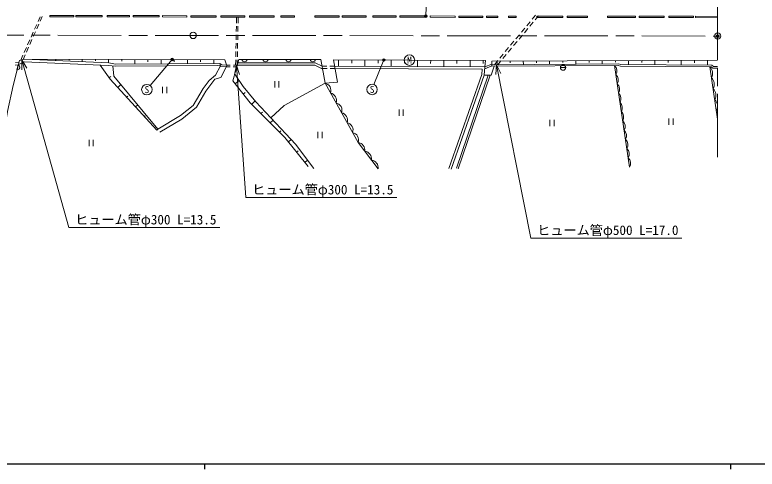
# Model space of a CAD drawing. Units: millimetres, scale not verified. Extents: x 40000 to 680000, y 20000 to 380000.
# Drawn here: x 131962 to 273037, y 204000 to 290366 of the extents above; entities that cross this region are included whole.
import ezdxf
from ezdxf.enums import TextEntityAlignment as Align

# ---------------------------------------------------------------- set-up
doc = ezdxf.new("R2010")
doc.units = ezdxf.units.MM
doc.header["$LTSCALE"] = 1000
doc.header["$PDMODE"] = 32
doc.header["$PDSIZE"] = 500
doc.linetypes.add('CHAIN', pattern=[18.5, 12, -1.5, 3.5, -1.5])
for name, color, linetype, lineweight in [('M-BGD', 7, 'Continuous', 13), ('M-BGD-EXST', 7, 'Continuous', 13), ('M-BMK', 2, 'CHAIN', 13), ('M-BMK-SRVR', 3, 'Continuous', 13), ('M-STR-HTXT', 7, 'Continuous', 13), ('M-STR-STRC', 7, 'Continuous', 13), ('M-TTL-BAND', 7, 'Continuous', 25)]:
    doc.layers.add(name, color=color, linetype=linetype, lineweight=lineweight)
doc.layers.add('M-OTRS', color=6, linetype='Continuous')
doc.styles.add('ＭＳ ゴシック', font='')
doc.styles.get('ＭＳ ゴシック').set_extended_font_data('MS Gothic')

msp = doc.modelspace()

# ---------------------------------------------------------------- hatches: boundary and pattern name
at = {"layer": 'M-STR-HTXT'}
for points in [[(210281, 290218, -1), (209842, 289979, -0.41421), (209942, 290318, -0.41421)], [(161605, 281843, -1), (162103, 281881, -0.41421), (161873, 281613, -0.41421)], [(201831, 281685, -1), (202292, 281880, -1)]]:
    msp.add_hatch(color=256, dxfattribs=at).paths.add_polyline_path(points)

# ---------------------------------------------------------------- linework, layer by layer
at = {"layer": 'M-BGD'}
for p, q in [((136362, 289072), (136771, 289984)), ((136775, 289139), (137184, 290051)), ((174103, 289784), (174083, 288785)), ((174403, 289785), (174383, 288785)), ((230276, 289516), (230916, 290285)), ((230858, 289433), (231498, 290201)), ((135707, 287612), (136116, 288524)), ((136120, 287679), (136530, 288591)), ((174071, 288185), (174051, 287185)), ((174371, 288185), (174352, 287185)), ((228228, 287058), (228868, 287826)), ((229252, 288287), (229892, 289055)), ((229833, 288204), (230474, 288972)), ((135052, 286152), (135461, 287064)), ((135465, 286219), (135875, 287131)), ((174040, 286585), (174020, 285585)), ((174340, 286585), (174320, 285585)), ((227204, 285828), (227844, 286597)), ((227785, 285745), (228425, 286513)), ((228809, 286974), (229449, 287743)), ((134397, 284692), (134806, 285605)), ((134810, 284759), (135220, 285671)), ((174008, 284985), (173988, 283986)), ((174308, 284986), (174288, 283986)), ((226180, 284599), (226820, 285367)), ((226761, 284516), (227401, 285284)), ((133742, 283232), (134151, 284145)), ((134156, 283299), (134565, 284212)), ((225156, 283370), (225796, 284138)), ((225737, 283286), (226377, 284055)), ((133070, 281735), (133496, 282685)), ((133514, 281869), (133910, 282752)), ((173976, 283386), (173956, 282386)), ((174276, 283386), (174256, 282386)), ((224132, 282141), (224772, 282909)), ((224713, 282057), (225353, 282825)), ((132021, 280818), (132609, 280845)), ((132082, 281321), (132738, 281351)), ((132612, 280857), (132366, 279897)), ((137267, 281935), (137266, 281862)), ((139767, 281927), (139766, 281686)), ((142267, 281920), (142266, 281744)), ((144767, 281912), (144765, 281470)), ((147267, 281905), (147266, 281642)), ((149767, 281898), (149765, 281254)), ((152267, 281890), (152266, 281568)), ((154767, 281883), (154764, 281014)), ((157267, 281876), (157265, 281441)), ((159767, 281868), (159764, 281046)), ((162267, 281861), (162265, 281450)), ((164766, 281854), (164764, 281079)), ((167266, 281846), (167265, 281459)), ((169766, 281839), (169764, 281111)), ((172914, 280795), (172196, 280794)), ((174232, 280796), (173514, 280795)), ((173944, 281786), (173924, 280795)), ((174244, 281786), (174224, 280796)), ((176108, 281848), (175117, 281847)), ((180084, 281853), (179093, 281851)), ((184460, 281858), (183470, 281857)), ((189090, 281863), (188100, 281862)), ((193490, 281820), (193485, 280614)), ((195990, 281809), (195988, 281206)), ((198490, 281798), (198485, 280588)), ((200990, 281787), (200988, 281182)), ((203490, 281776), (203485, 280562)), ((205990, 281765), (205987, 281158)), ((208490, 281754), (208485, 280536)), ((210990, 281743), (210987, 281134)), ((213490, 281732), (213485, 280511)), ((215990, 281721), (215987, 281110)), ((218490, 281710), (218485, 280485)), ((220990, 281699), (220987, 281087)), ((222590, 281020), (221287, 280470)), ((222599, 281582), (265529, 281732)), ((223089, 280889), (223747, 281680)), ((223599, 281581), (223601, 280893)), ((223744, 280894), (224329, 281596)), ((226099, 281590), (226100, 281246)), ((228599, 281599), (228601, 280931)), ((231099, 281608), (231100, 281274)), ((233599, 281617), (233601, 280968)), ((236099, 281626), (236100, 281301)), ((238599, 281635), (238601, 281006)), ((241099, 281644), (241100, 281329)), ((243599, 281653), (243601, 281043)), ((245925, 280761), (248805, 261430)), ((246099, 281662), (246100, 281357)), ((248599, 281671), (248601, 280887)), ((251099, 281680), (251100, 281288)), ((253599, 281689), (253602, 280855)), ((256099, 281698), (256100, 281281)), ((258599, 281707), (258602, 280823)), ((261099, 281716), (261100, 281274)), ((263599, 281725), (263602, 280792)), ((172168, 280494), (170997, 280561)), ((172857, 280495), (172168, 280494)), ((174146, 280496), (173457, 280495)), ((190352, 280630), (191233, 280626)), ((190430, 280180), (191314, 280175)), ((191833, 280623), (192714, 280618)), ((191914, 280172), (192798, 280168)), ((222584, 280692), (221251, 280130)), ((235655, 280337), (236655, 280337)), ((264031, 280489), (265529, 270520)), ((149849, 278407), (150191, 278642)), ((221906, 278912), (215872, 261212)), ((222275, 278910), (216203, 261099)), ((151504, 276538), (152115, 277102)), ((160015, 276650), (160015, 275450)), ((160815, 276650), (160815, 275450)), ((173822, 277261), (174583, 277867)), ((181344, 277769), (181344, 276569)), ((182144, 277769), (182144, 276569)), ((175381, 275306), (175731, 275585)), ((153200, 274701), (153408, 274894)), ((176972, 273381), (177607, 274014)), ((154896, 272865), (155312, 273249)), ((204991, 272340), (204991, 271140)), ((205791, 272340), (205791, 271140)), ((156592, 271028), (156744, 271168)), ((178737, 271610), (179000, 271872)), ((180502, 269840), (181027, 270363)), ((233638, 270412), (233638, 269212)), ((234438, 270412), (234438, 269212)), ((256268, 270681), (256268, 269481)), ((257068, 270681), (257068, 269481)), ((182268, 268069), (182518, 268319)), ((189558, 268126), (189558, 266926)), ((190358, 268126), (190358, 266926)), ((183946, 266222), (184498, 266664)), ((146068, 266604), (146068, 265404)), ((146868, 266604), (146868, 265404)), ((185510, 264271), (185778, 264486)), ((187074, 262320), (187611, 262751))]:
    msp.add_line(p, q, dxfattribs=at)
for points in [[(128882, 261954), (130581, 271965), (131613, 276965), (132817, 281659), (133767, 281945), (171864, 281833), (172245, 280643), (171125, 278472), (169950, 278132), (168235, 275862), (166477, 272828), (163725, 270505), (159506, 268041)], [(132609, 280845), (133745, 281445), (149757, 280754), (151081, 280590), (170454, 280716), (171062, 280679)], [(133767, 281945), (149818, 281252), (151097, 280990), (170942, 281119), (171062, 280679), (170070, 278903), (168879, 277862), (167726, 276389), (165832, 273115), (163461, 271236), (159148, 268627), (150781, 278710), (150560, 280654)], [(148192, 280821), (150051, 278112), (158967, 268457), (159148, 268627)], [(172196, 280794), (171305, 280837), (170942, 281119)], [(187699, 261540), (183277, 267057), (176685, 273669), (173379, 277817), (174533, 281846), (190140, 281864), (190916, 277358), (193282, 277555), (192490, 281824), (221414, 281698), (221287, 280470)], [(174232, 280796), (188953, 280813), (190247, 280181), (190430, 280180)], [(174361, 281246), (189057, 281263), (190352, 280630)], [(222599, 281577), (222582, 280585), (246615, 280766), (247053, 280597), (264320, 280487), (264633, 280224), (265529, 280224)], [(222587, 280885), (246669, 281066), (247110, 280897), (264430, 280786), (264742, 280524), (265529, 280524)], [(192714, 280618), (221287, 280470), (221126, 278916), (214884, 261038)], [(192798, 280168), (220788, 280023), (220684, 279015), (214460, 261187)], [(223056, 280589), (222460, 278909), (221126, 278916)], [(173742, 279084), (175365, 276737), (177735, 273858), (183492, 267746), (185329, 265771), (188812, 261160)], [(180613, 270802), (183173, 273162), (190916, 277358)], [(190916, 277358), (197204, 266122), (201014, 261101)]]:
    msp.add_lwpolyline(points, dxfattribs=at)
msp.add_circle((236155, 280337), 500, dxfattribs=at)
for centre, radius, start, end in [((132394, 280401), 505, 266.78237, 64.44056), ((175612, 281945), 505, 191.2386, 348.89679), ((179588, 281950), 505, 191.2386, 348.89679), ((183965, 281955), 505, 191.2386, 348.89679), ((188595, 281960), 505, 191.2386, 348.89679), ((244929, 279714), 1444, 330.52264, 46.42551), ((262837, 279244), 1725, 330.89037, 46.19567), ((245191, 277957), 1444, 330.52264, 46.42551), ((263150, 277160), 1725, 330.89037, 46.19567), ((190611, 275958), 1432, 340.72649, 77.73938), ((245453, 276199), 1444, 330.52264, 46.42551), ((191659, 274085), 1432, 340.72649, 77.73938), ((245714, 274442), 1444, 330.52264, 46.42551), ((263463, 275076), 1725, 330.89037, 46.19567), ((245976, 272685), 1444, 330.52264, 46.42551), ((263776, 272992), 1725, 330.89037, 46.19567), ((192707, 272212), 1432, 340.72649, 77.73938), ((193755, 270340), 1432, 340.72649, 77.73938), ((246238, 270927), 1444, 330.52264, 46.42551), ((194803, 268467), 1432, 340.72649, 77.73938), ((246500, 269170), 1444, 330.52264, 46.42551), ((246762, 267413), 1444, 330.52264, 46.42551), ((195851, 266594), 1432, 340.72649, 77.73938), ((247024, 265655), 1444, 330.52264, 46.42551), ((196977, 264631), 1508, 353.04082, 81.35591), ((198247, 262957), 1508, 353.04082, 81.35591), ((247285, 263898), 1444, 330.52264, 46.42551), ((199517, 261284), 1508, 353.04082, 81.35591), ((247547, 262141), 1444, 330.52264, 46.42551)]:
    msp.add_arc(centre, radius, start, end, dxfattribs=at)
at = {"layer": 'M-BGD-EXST'}
msp.add_circle((206952, 281761), 1000, dxfattribs=at)
at = {"layer": 'M-BMK'}
for p, q in [((265529, 263322), (265528, 327329)), ((66152, 286577), (265529, 286329))]:
    msp.add_line(p, q, dxfattribs=at)
at = {"layer": 'M-BMK-SRVR'}
for centre in [(165840, 286453), (265529, 286329)]:
    msp.add_circle(centre, 600, dxfattribs=at)
at = {"layer": 'M-OTRS'}
msp.add_point((265529, 286329), dxfattribs=at)
msp.add_point((265529, 286329), dxfattribs=at)
at = {"layer": 'M-STR-HTXT'}
for p, q in [((210061, 290098), (210663, 303032)), ((133292, 281802), (142245, 249923)), ((133292, 281802), (133317, 279939)), ((133292, 281802), (134241, 280199)), ((161854, 281862), (157700, 276917)), ((174078, 280796), (173728, 278966)), ((174078, 280796), (175878, 255627)), ((174078, 280796), (174685, 279034)), ((202062, 281782), (200217, 277117)), ((223518, 280892), (223397, 279033)), ((223518, 280892), (230056, 247912)), ((223518, 280892), (224339, 279220)), ((175878, 255627), (204543, 255627)), ((142245, 249923), (170910, 249923)), ((230056, 247912), (258721, 247912))]:
    msp.add_line(p, q, dxfattribs=at)
for centre in [(210061, 290098), (161854, 281862), (202062, 281782)]:
    msp.add_circle(centre, 250, dxfattribs=at)
at = {"layer": 'M-STR-STRC'}
for p, q in [((138622, 289987), (138623, 290237)), ((138622, 289987), (143188, 289981)), ((138623, 290237), (143188, 290231)), ((143188, 289981), (143188, 290231)), ((143569, 290231), (148586, 290225)), ((143569, 289981), (143569, 290231)), ((143569, 289981), (148586, 289975)), ((148586, 289975), (148586, 290225)), ((149478, 290223), (153752, 290218)), ((149478, 289973), (149478, 290223)), ((149478, 289973), (153751, 289968)), ((153751, 289968), (153752, 290218)), ((154453, 290217), (159414, 290211)), ((154453, 289967), (154453, 290217)), ((154453, 289967), (159414, 289961)), ((159414, 289961), (159414, 290211)), ((160024, 289960), (160025, 290210)), ((160024, 289960), (164657, 289955)), ((160025, 290210), (164657, 290205)), ((164657, 289955), (164657, 290205)), ((165409, 290204), (170232, 290198)), ((165409, 289954), (165409, 290204)), ((165409, 289954), (170231, 289948)), ((170231, 289948), (170232, 290198)), ((171083, 289947), (171084, 290197)), ((171083, 289947), (175639, 289941)), ((171084, 290197), (175639, 290191)), ((175639, 289941), (175639, 290191)), ((176584, 289940), (176585, 290190)), ((176584, 289940), (181244, 289934)), ((176585, 290190), (181244, 290184)), ((181244, 289934), (181244, 290184)), ((182494, 289933), (182495, 290183)), ((182494, 289933), (185141, 289929)), ((182495, 290183), (185141, 290179)), ((185141, 289929), (185141, 290179)), ((188987, 290174), (193620, 290169)), ((188987, 289924), (188987, 290174)), ((188987, 289924), (193620, 289919)), ((193620, 289919), (193620, 290169)), ((194148, 290168), (198725, 290162)), ((194148, 289918), (194148, 290168)), ((194148, 289918), (198725, 289912)), ((198725, 289912), (198725, 290162)), ((199981, 289911), (199982, 290161)), ((199981, 289911), (204429, 289905)), ((199982, 290161), (204429, 290155)), ((204429, 289905), (204429, 290155)), ((205154, 290154), (210061, 290148)), ((205154, 289904), (205154, 290154)), ((205154, 289904), (210061, 289898)), ((210061, 289898), (210061, 290148)), ((210892, 289897), (210893, 290147)), ((210892, 289897), (215663, 289891)), ((210893, 290147), (215664, 290141)), ((215663, 289891), (215664, 290141)), ((216319, 289891), (216320, 290141)), ((216319, 289891), (220880, 289885)), ((216320, 290141), (220880, 290135)), ((220880, 289885), (220880, 290135)), ((221591, 290134), (223781, 290131)), ((221591, 289884), (221591, 290134)), ((221591, 289884), (223780, 289881)), ((223780, 289881), (223781, 290131)), ((225799, 290129), (227220, 290127)), ((225799, 289879), (225799, 290129)), ((225799, 289879), (227220, 289877)), ((227220, 289877), (227220, 290127)), ((231141, 289872), (231142, 290122)), ((231141, 289872), (236134, 289866)), ((231142, 290122), (236134, 290116)), ((236134, 289866), (236134, 290116)), ((236953, 289865), (236954, 290115)), ((236953, 289865), (240792, 289860)), ((236954, 290115), (240792, 290110)), ((240792, 289860), (240792, 290110)), ((244600, 290105), (249917, 290099)), ((244600, 289855), (244600, 290105)), ((244600, 289855), (249917, 289849)), ((249917, 289849), (249917, 290099)), ((250591, 290098), (255358, 290092)), ((250591, 289848), (250591, 290098)), ((250591, 289848), (255358, 289842)), ((255358, 289842), (255358, 290092)), ((256256, 290091), (260922, 290085)), ((256256, 289841), (256256, 290091)), ((256256, 289841), (260921, 289835)), ((260921, 289835), (260922, 290085)), ((261333, 290085), (265529, 290079)), ((261333, 289835), (261333, 290085)), ((261333, 289835), (265528, 289829))]:
    msp.add_line(p, q, dxfattribs=at)
for centre in [(157057, 276151), (199849, 276187)]:
    msp.add_circle(centre, 1000, dxfattribs=at)
at = {"layer": 'M-TTL-BAND'}
for p, q in [((40000, 205000), (579000, 205000)), ((168000, 205000), (168000, 204000)), ((268000, 205000), (268000, 204000))]:
    msp.add_line(p, q, dxfattribs=at)

# ---------------------------------------------------------------- texts
at = {"layer": 'M-BGD-EXST', "style": 'ＭＳ ゴシック'}
msp.add_text('M', height=1320, dxfattribs=at).set_placement((206952, 281761), align=Align.MIDDLE_CENTER)
at = {"layer": 'M-STR-HTXT', "style": 'ＭＳ ゴシック'}
for s, p in [('ヒューム管φ300 L=13.5', (177043, 255676)), ('ヒューム管φ300 L=13.5', (143410, 249973)), ('ヒューム管φ500 L=17.0', (231221, 247962))]:
    msp.add_text(s, height=1833, dxfattribs=at).set_placement(p, align=Align.BOTTOM_LEFT)
at = {"layer": 'M-STR-STRC', "style": 'ＭＳ ゴシック'}
for p in [(157057, 276151), (199849, 276187)]:
    msp.add_text('S', height=1320, dxfattribs=at).set_placement(p, align=Align.MIDDLE_CENTER)

doc.saveas('drawing.dxf')
